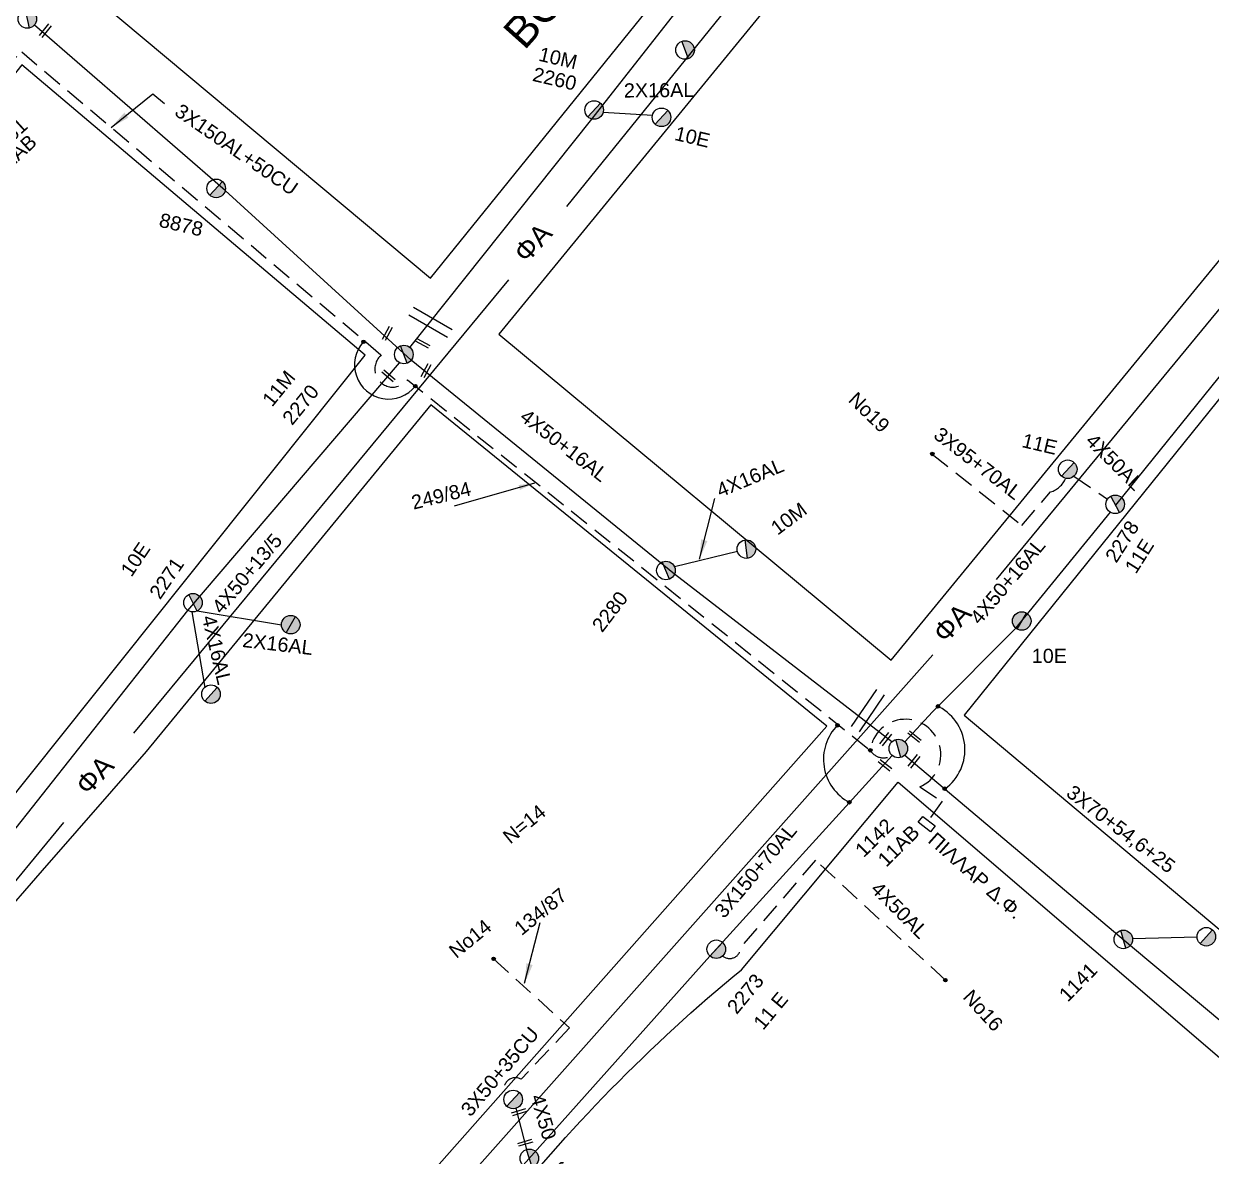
# Model space of a CAD drawing. Header units: millimetres. Extents: x 745 to 5694, y 762 to 3401.
# Drawn here: x 1608.6 to 1759.4, y 1447.8 to 1591.7 of the extents above; entities that cross this region are included whole.
import ezdxf

# ---------------------------------------------------------------- set-up
doc = ezdxf.new("R2010")
doc.units = ezdxf.units.MM
doc.linetypes.add('DASHED', pattern=[19.05, 12.7, -6.35])
for name, color, linetype in [('Άγνωστα', 7, 'Continuous'), ('Γυμνά εναέρια ΧΤ (1Φ)   2x16AL', 7, 'Continuous'), ('Γυμνά εναέρια ΧΤ (3Φ)   4x16AL', 7, 'Continuous'), ('Γυμνά εναέρια ΧΤ και ΦΟΠ (3Φ)   4x50+16AL', 7, 'Continuous'), ('Επιγραφές - Σχήματα', 7, 'Continuous'), ('Καλώδια ΧΤ   3x150+70AL', 7, 'DASHED'), ('Καλώδια ΧΤ   3x150AL+50CU', 7, 'DASHED'), ('Μηχανική τομή', 7, 'Continuous'), ('Στύλος Ξύλινος', 7, 'Continuous'), ('Στύλος Ξύλινος @ 1', 7, 'Continuous'), ('Στύλος ΦΜ', 7, 'Continuous'), ('Στύλος ΦΜ @ 1', 7, 'Continuous'), ('Συνδέσεις', 7, 'Continuous'), ('Συνεστραμμένα ΧΤ   4x120+25 AL', 7, 'SYN_LINE'), ('Τομή', 7, 'Continuous'), ('Υπόβαθρο ΔΕΗ', 7, 'Continuous'), ('Υπόγεια καλώδια Παροχών ΧΤ   4x16AL', 7, 'DASHED'), ('Υπόγεια καλώδια Παροχών ΧΤ   4x50AL', 7, 'DASHED')]:
    doc.layers.add(name, color=color, linetype=linetype)
doc.styles.add('arial', font='arial.ttf')
doc.styles.get("Standard").update_dxf_attribs({"font": 'arial.ttf'})
doc.linetypes.add('SYN_LINE', pattern='A,0.5,-0.0001,["/\\/\\/\\/",Standard,S=0.1,R=0,X=0,Y=-0.05],-0.25', length=0.7501)
doc.dimstyles.new('ISO-25', dxfattribs={"dimtxt": 2.5, "dimasz": 2.5, "dimexe": 1.25, "dimexo": 0.625, "dimtad": 1, "dimtxsty": 'Standard', "dimcen": 2.5, "dimadec": 0, "dimazin": 0, "dimtfac": 1, "dimtmove": 0, "dimatfit": 3, "dimfxl": 1, "dimarcsym": 0})

# ---------------------------------------------------------------- blocks, each defined once
blk = doc.blocks.new('ΥΠΑΡΧΩΝ ΤΣΙΜΕΝΤΕΝΙΟΣ ΣΤΥΛΟΣ')
at = {"layer": 'Στύλος ΦΜ'}
blk.add_hatch(color=256, dxfattribs=at).paths.add_polyline_path([(-1.29, -2.28, 0.574793), (2.62, 0, 0.268822), (1.3, 2.27)])
blk.add_line((-1.29, -2.28), (1.3, 2.27), dxfattribs=at)
blk.add_circle((0, 0), 2.62, dxfattribs=at)
at = {"layer": 'Στύλος ΦΜ', "flags": 4}
for tag, p in [('ΑΡΙΘΜΟΣ', (-4.68, 8.05)), ('ΤΥΠΟΣ', (-4.91, 3.03))]:
    blk.add_attdef(tag, p, '', height=4, dxfattribs=at)
blk = doc.blocks.new('ΜΗΧΑΝΙΚΗ ΤΟΜΗ')
at = {"layer": 'Μηχανική τομή', "ltscale": 40}
for p, q in [((-1.89, 0.78), (1.89, 0.78)), ((1.89, 0), (-1.89, 0))]:
    blk.add_line(p, q, dxfattribs=at)
blk = doc.blocks.new('ΥΠΑΡΧΩΝ ΞΥΛΙΝΟΣ ΣΤΥΛΟΣ')
at = {"layer": 'Στύλος Ξύλινος'}
h = blk.add_hatch(color=7, dxfattribs=at)
h.paths.add_polyline_path([(-2.62, 0, 0.270008), (-1.29, -2.28), (1.3, 2.27, 0.576266)])
h.paths.add_polyline_path([(-1.29, -2.28, 0.574793), (2.62, 0, 0.268822), (1.3, 2.27)])
at = {"layer": 'Στύλος Ξύλινος', "color": 7}
blk.add_line((-1.29, -2.28), (1.3, 2.27), dxfattribs=at)
blk.add_circle((0, 0), 2.62, dxfattribs=at)
at = {"layer": 'Στύλος Ξύλινος', "flags": 4}
for tag, p in [('ΑΡΙΘΜΟΣ', (-4.91, 8.6)), ('ΤΥΠΟΣ', (-4.85, 3.39))]:
    blk.add_attdef(tag, p, '', height=4, dxfattribs=at)
blk = doc.blocks.new('ΤΟΜΗ')
at = {"layer": 'Τομή', "ltscale": 40}
for p, q in [((-5.68, 0), (5.68, 0)), ((5.68, -2.33), (-5.68, -2.33))]:
    blk.add_line(p, q, dxfattribs=at)
blk = doc.blocks.new('_ΣΥΝΔΕΣΗ')
at = {"layer": 'Συνδέσεις', "linetype": 'SYN_LINE', "ltscale": 40}
blk.add_hatch(color=256, dxfattribs=at).paths.add_polyline_path([(0.5, -0.01, 1), (-0.5, -0.01, 1)])
at = {"layer": 'Συνδέσεις'}
blk.add_circle((0, -0.01), 0.5, dxfattribs=at)

msp = doc.modelspace()

# ---------------------------------------------------------------- linework, layer by layer
at = {"layer": 'Άγνωστα', "color": 2}
msp.add_lwpolyline([(1657.64, 1550.55), (1680.78, 1579.55), (1701.56, 1606.04), (1728.49, 1638.44), (1753.19, 1669.76), (1759.08, 1676.35)], dxfattribs=at)
at = {"layer": 'Άγνωστα', "color": 1}
msp.add_lwpolyline([(1552.9, 1439.47), (1573.63, 1456.95), (1606.36, 1487.91), (1629.45, 1517.14), (1656.33, 1548.6)], dxfattribs=at)
at = {"layer": 'Άγνωστα', "color": 85, "linetype": 'DASHED', "ltscale": 0.2}
msp.add_lwpolyline([(1724, 1537), (1735.38, 1527.93), (1739.02, 1532.18, 0.228199), (1740.93, 1533.91, 225.196587)], format="xyb", dxfattribs=at)
at = {"layer": 'Άγνωστα'}
msp.add_lwpolyline([(1691.24, 1522.69), (1699.25, 1524.64)], dxfattribs=at)
at = {"layer": 'Άγνωστα', "color": 85}
msp.add_lwpolyline([(1720.51, 1498.76), (1749.16, 1474.58), (1773.38, 1454.33)], dxfattribs=at)
at = {"layer": 'Άγνωστα', "color": 85, "linetype": 'SYN_LINE', "ltscale": 10}
msp.add_lwpolyline([(1749.43, 1475.47), (1757.62, 1475.65)], dxfattribs=at)
at = {"layer": 'Άγνωστα', "color": 62, "linetype": 'DASHED', "ltscale": 0.2}
msp.add_lwpolyline([(1668.29, 1472.86), (1677.93, 1464.1)], dxfattribs=at)
msp.add_lwpolyline([(1677.93, 1464.1), (1671.78, 1457.57, 0.758639), (1669.77, 1455.64, 5.951407)], format="xyb", dxfattribs=at)
at = {"layer": 'Άγνωστα', "color": 62}
msp.add_lwpolyline([(1671.1, 1453.88), (1672.47, 1448.65)], dxfattribs=at)
at = {"layer": 'Γυμνά εναέρια ΧΤ (1Φ)   2x16AL', "color": 2}
msp.add_lwpolyline([(1682.19, 1580.43), (1688.47, 1580.03)], dxfattribs=at)
at = {"layer": 'Γυμνά εναέρια ΧΤ (1Φ)   2x16AL', "color": 1}
msp.add_lwpolyline([(1630.63, 1517.06), (1641.35, 1515.32)], dxfattribs=at)
at = {"layer": 'Γυμνά εναέρια ΧΤ (3Φ)   4x16AL', "color": 1, "ltscale": 0.2}
msp.add_lwpolyline([(1629.94, 1516.95), (1631.6, 1507.36)], dxfattribs=at)
at = {"layer": 'Γυμνά εναέρια ΧΤ και ΦΟΠ (3Φ)   4x50+16AL', "color": 1}
msp.add_lwpolyline([(1718.85, 1500.43), (1691.26, 1521.74), (1657.81, 1548.9), (1634.2, 1570.48), (1609.96, 1591.49)], dxfattribs=at)
at = {"layer": 'Γυμνά εναέρια ΧΤ και ΦΟΠ (3Φ)   4x50+16AL', "color": 85}
for points in [[(1747.31, 1530.48), (1767.89, 1556)], [(1724.04, 1504.25), (1734.59, 1514.89), (1746.61, 1529.61)], [(1720.52, 1500.42), (1724.04, 1504.25)]]:
    msp.add_lwpolyline(points, dxfattribs=at)
at = {"layer": 'Επιγραφές - Σχήματα', "color": 85}
for p, q in [((1732.14, 1521.06), (1787.96, 1588.78)), ((1649.88, 1428.03), (1724.05, 1511.5))]:
    msp.add_line(p, q, dxfattribs=at)
at = {"layer": 'Επιγραφές - Σχήματα', "color": 85, "ltscale": 0.2}
for points in [[(1677.6, 1568.44), (1707, 1604.84)], [(1622.6, 1501.54), (1670.2, 1559.11)], [(1571.72, 1449.13), (1604.06, 1478.52), (1613.72, 1490.21)]]:
    msp.add_lwpolyline(points, dxfattribs=at)
at = {"layer": 'Επιγραφές - Σχήματα', "ltscale": 0.2}
msp.add_lwpolyline([(1722.81, 1490.97), (1724.36, 1489.76), (1723.78, 1489.01), (1722.22, 1490.22)], close=True, dxfattribs=at)
for centre, radius, start, end in [((1654.96, 1548.32), 4.34, 137.6094, 321.3957), ((1722.04, 1499.45), 6.11, 305.4808, 66.0769), ((1716.35, 1498.21), 6.17, 135.4655, 242.1702)]:
    msp.add_arc(centre, radius, start, end, dxfattribs=at)
at = {"layer": 'Καλώδια ΧΤ   3x150AL+50CU', "color": 62, "ltscale": 0.2}
msp.add_lwpolyline([(1584.66, 1618.19), (1587.09, 1615.3, -0.384175), (1587.04, 1613.91), (1584.01, 1611.05), (1605.4, 1590.97, 1.165066), (1608.35, 1588.07), (1654.03, 1549.55, 1.133031), (1657.33, 1546.43), (1716.12, 1499.36, -1.713277), (1722.41, 1494.7), (1725.24, 1492.9), (1723.45, 1490.42)], format="xyb", dxfattribs=at)
msp.add_arc((1717.81, 1500.36), 1.96, 210.5773, 303.4646, dxfattribs=at)
at = {"layer": 'Συνεστραμμένα ΧΤ   4x120+25 AL', "color": 62, "linetype": 'SYN_LINE', "ltscale": 20}
msp.add_lwpolyline([(1626.92, 1402.36), (1653.78, 1427.07), (1672.02, 1446.66), (1695.76, 1473.23), (1718.89, 1498.72)], dxfattribs=at)
at = {"layer": 'Υπόβαθρο ΔΕΗ'}
for points in [[(1706.25, 1707.52), (1615.39, 1596.88), (1660.29, 1559.35), (1750.43, 1670.85), (1706.06, 1707.29)], [(1759.58, 1662.91), (1668.94, 1552.23), (1718.79, 1510.8), (1810.2, 1622.28), (1759.58, 1662.91)], [(1608.36, 1586.44), (1591.67, 1565.27), (1552.34, 1515.4), (1515.03, 1478.88), (1551.81, 1442.88), (1576.73, 1463.03), (1605.93, 1491.83), (1651.97, 1549.55), (1608.36, 1586.44)], [(1763.18, 1547.38), (1728.03, 1503.82), (1777.27, 1462.51), (1812.04, 1504.94), (1763.18, 1547.38)], [(1660.33, 1543.25), (1624.14, 1499.23), (1610.95, 1484.09), (1599.14, 1470.53), (1557.98, 1435.34), (1602.15, 1392.8), (1634.69, 1419.69), (1653.87, 1438.32), (1710.62, 1502.43), (1660.33, 1543.25)]]:
    msp.add_lwpolyline(points, dxfattribs=at)
msp.add_lwpolyline([(1608.69, 1383.97), (1637.59, 1407.83, 0.053945), (1668.38, 1439.41, -0.054791), (1699.76, 1471.48), (1719.65, 1495.3), (1769.38, 1452.7), (1661.56, 1322.99), (1608.69, 1383.97)], format="xyb", dxfattribs=at)
for points in [[(1752.79, 1133.46), (1750.62, 1137.04), (1750.87, 1144.29), (1752, 1147.38), (1751.88, 1151.48), (1747.84, 1154.32), (1740.78, 1159.84), (1739.16, 1163.08), (1737.18, 1166.3), (1734.24, 1169.8), (1732.93, 1170.98), (1730.8, 1172.01), (1726.98, 1176.59), (1722.37, 1181.54), (1717.92, 1185.98), (1715.33, 1188.39), (1712.83, 1192.2), (1710.5, 1196.72), (1708.15, 1202.05), (1704.65, 1208.8), (1703.06, 1211.24), (1699.85, 1215.43), (1695.87, 1219.24), (1698.13, 1217.01), (1693.74, 1220.9), (1690.16, 1223.78), (1688.64, 1224.98), (1684.92, 1230.11), (1681.56, 1234.95), (1680.31, 1236.7), (1678.25, 1236.99), (1674.65, 1238.72), (1672.92, 1240.85), (1671.28, 1242.96), (1668.94, 1246.57), (1667.4, 1249.67), (1662.13, 1253.98), (1659.03, 1255.66), (1656.13, 1256.87), (1654.11, 1257.81), (1651.03, 1260.3), (1646.81, 1265.13), (1646.47, 1266.61), (1645.79, 1275.47), (1644.84, 1277.95), (1641.57, 1282.81), (1639.56, 1284.91), (1636.99, 1285.71), (1634.83, 1286.83), (1631.94, 1288.88), (1630.94, 1290.08), (1629.94, 1292.01), (1629.77, 1294.43), (1630.41, 1297.01), (1629.57, 1300.64), (1626.97, 1303.03), (1624.21, 1304.1), (1622.55, 1304.61), (1620.36, 1306.38), (1616.42, 1315.37), (1614.46, 1318.02), (1609.46, 1320.83), (1606.03, 1323.68), (1602.86, 1327.57), (1602.25, 1329.55), (1601.06, 1333.26), (1599.47, 1336.89), (1596.25, 1339.99), (1593.47, 1341.79), (1591.34, 1342.18), (1589.12, 1343.86), (1587.12, 1346.15), (1583.57, 1348.28), (1580.41, 1352.46), (1578.44, 1355.71), (1577.72, 1356.89), (1576.68, 1359.67), (1576.24, 1360.92), (1575.15, 1361.07), (1572.64, 1364.24), (1570.99, 1365.11), (1568.79, 1370.38), (1567.25, 1375.85), (1565.86, 1378.15), (1562.54, 1380.08), (1559, 1380.85), (1555.83, 1381.8), (1553.5, 1383.62), (1552.14, 1385.23), (1551.42, 1387.66), (1550.19, 1390.64), (1548.5, 1392.53), (1542.48, 1398), (1536.63, 1404.27), (1531.62, 1410.35), (1529.55, 1412.27), (1526.8, 1413.13), (1524.74, 1414.29), (1521.02, 1418.34), (1517.52, 1421.07), (1515.23, 1426.24), (1513.86, 1429.7), (1511.93, 1431.53), (1507.47, 1433.85), (1503.88, 1435.24), (1500.48, 1437.23), (1498.7, 1438.4), (1496.24, 1442.04), (1494.33, 1444.95), (1493.33, 1448.21), (1491.12, 1452.24), (1489.04, 1455.61), (1487.58, 1456.82), (1484.85, 1458.65), (1482.33, 1459.75), (1478.57, 1460.91), (1475.02, 1462.21), (1471.45, 1464.84), (1470.04, 1466.01), (1466.63, 1470.73), (1464.25, 1473.88), (1459.99, 1478.08), (1457.49, 1479.47), (1453.1, 1481.92), (1450.37, 1483.37), (1448.22, 1484.08), (1444.03, 1487.77), (1442.91, 1489), (1439.85, 1494.56), (1437.59, 1496.79), (1434.33, 1498.13), (1431.18, 1498.79), (1426.35, 1502.46), (1422.93, 1506.33), (1420.69, 1510.37), (1419.16, 1514.23), (1417.93, 1517.76), (1416.59, 1519.61), (1413.4, 1522.41), (1409.61, 1524.98), (1405.89, 1527.59), (1402.76, 1530.44), (1399.62, 1533.7), (1395.03, 1538.88), (1391.76, 1543.45), (1389.82, 1546.32), (1387.29, 1550.08), (1385.15, 1554.51), (1383.57, 1558.78), (1380.87, 1562.91), (1376.89, 1565.86), (1374.5, 1567.42), (1371.03, 1571.59), (1367.59, 1574.57), (1363.04, 1577.65), (1358.5, 1582.28), (1351.76, 1587.32), (1347.75, 1591.27), (1342.87, 1596.37), (1339.84, 1602.43), (1337.26, 1605.77), (1329.87, 1611.46), (1325.85, 1613.33), (1315.43, 1619.55), (1310.34, 1623.76), (1305.43, 1628.17), (1303.89, 1630.56), (1301.61, 1632.32), (1297.53, 1634.82), (1292.64, 1637.42), (1289.65, 1639.41), (1286.65, 1643.8), (1283.94, 1649.21), (1282.14, 1654.63), (1278.59, 1661.21), (1277.22, 1663.18), (1272.99, 1666.36), (1269.38, 1669.42), (1265.98, 1672.93), (1263.75, 1676.91), (1262.97, 1677.97), (1260.94, 1679.11), (1256.91, 1680.87), (1254.23, 1682.56), (1250.77, 1685.08), (1247.32, 1688.11), (1246.69, 1690.81), (1243.44, 1692.08), (1242.03, 1690.53), (1241.34, 1686.1)], [(1284.1, 1575.96), (1286.51, 1574.43), (1291.28, 1567.6), (1293.52, 1565.78), (1299.82, 1563.42), (1304.18, 1559.79), (1306.51, 1555.38), (1307.18, 1550.47), (1309.34, 1546.89), (1313.18, 1544.56), (1315.51, 1542.23), (1317.53, 1538.92), (1326.49, 1530.65), (1332.34, 1526.41), (1336.15, 1522.61), (1340.18, 1515.25), (1342.64, 1507.49), (1344.58, 1503.68), (1355.21, 1495.07), (1363.56, 1487.81), (1366.21, 1485.08), (1369.3, 1483.82), (1371.78, 1483.71), (1374.92, 1480.88), (1377.16, 1477.09), (1378.14, 1473.98), (1378.49, 1472.27), (1379.05, 1469.33), (1381.51, 1466.69), (1383.63, 1464.92), (1387.62, 1462.37), (1390.82, 1460.25), (1392.66, 1456.85), (1393.51, 1454.17), (1394.6, 1452.04), (1396.28, 1450.9), (1402.01, 1448.17), (1404.69, 1446.32), (1406.07, 1443.75), (1406.56, 1441.16), (1407.91, 1438.46), (1409.61, 1437), (1414.26, 1434.9), (1418.7, 1433.57), (1420.03, 1432.7), (1421.87, 1429.42), (1421.7, 1424.95), (1421.89, 1422.04), (1423.11, 1419.74), (1424.29, 1418.88), (1428, 1418.12), (1430.9, 1417.33), (1432.71, 1415.15), (1434.67, 1410.87), (1436.06, 1408.44), (1439.19, 1404.64), (1443.49, 1401.38), (1447.07, 1398.28), (1451.08, 1394.4), (1453.65, 1392.41), (1455.87, 1391.19), (1457.37, 1389.99), (1460.2, 1386.49), (1461.59, 1385.17), (1463.62, 1383.85), (1465.68, 1381.75), (1467.48, 1378.71), (1468.86, 1376.12), (1470.38, 1372.2), (1472.15, 1370.27), (1474.73, 1367.24), (1476.17, 1362.74), (1477.22, 1358.65), (1479.52, 1355.8), (1482.13, 1354.95), (1484.39, 1353.16), (1486.54, 1349.04), (1488.24, 1345.6), (1492.11, 1343.4), (1493.89, 1341.93), (1496.13, 1339.12), (1497.08, 1335.8), (1498.42, 1331), (1499.29, 1329.92), (1504.32, 1327.45), (1506.78, 1326.27), (1514.04, 1321.49), (1515.01, 1318.78), (1515.27, 1316.2), (1517.23, 1314.41), (1519.72, 1313.68), (1521.49, 1313.65), (1523.73, 1313.28), (1528.14, 1310.53), (1530.39, 1307.24), (1530.84, 1304.72), (1529.84, 1302.86), (1529.88, 1300.94), (1528.97, 1297.76), (1529.49, 1295.44), (1533.23, 1293.89), (1538.79, 1293), (1541.82, 1292.34), (1544.39, 1288.91), (1544.42, 1282.4), (1545.22, 1279.01), (1548.75, 1275.62), (1551.21, 1275.37), (1552.38, 1275), (1555.75, 1271.23), (1558.88, 1268.36), (1560.29, 1265.47), (1560.69, 1261.61), (1561.65, 1258.2), (1563.93, 1257.06), (1566.56, 1255.76), (1570.01, 1255.15), (1571.67, 1253.55), (1572.26, 1251.95), (1573.3, 1248.09), (1574.82, 1245.6), (1578.33, 1243.06), (1581.9, 1241.6), (1584.49, 1240.23), (1585.71, 1238.11), (1587.01, 1234.6), (1587.37, 1232.32), (1587.74, 1230.22), (1589.15, 1227.44), (1591.29, 1226.36), (1594.74, 1225.87), (1597.23, 1225.28), (1599.54, 1223.11), (1600.91, 1220.43), (1601.07, 1217.55), (1600.62, 1215.37), (1601.21, 1213.62), (1602.53, 1212.53), (1605.43, 1211.52), (1609.54, 1210.96), (1611.79, 1210.04), (1613.49, 1208.76), (1616.28, 1204.17), (1616.84, 1202.5), (1617.91, 1200.26), (1620.54, 1197.45), (1622.65, 1196.24), (1625.38, 1195.48), (1627.5, 1194.07), (1629.27, 1192.64), (1629.11, 1190.28), (1628.44, 1188.38), (1628.7, 1187.48), (1629.81, 1185.36), (1632.44, 1183.14), (1634.32, 1181.28), (1635.37, 1179.34), (1635.57, 1178.11), (1636.21, 1176.73), (1638.2, 1175.21), (1640.26, 1174.78), (1641.07, 1174.83), (1643.01, 1173.29), (1644.93, 1171.07), (1646.43, 1170.67), (1647.54, 1170.79), (1648.36, 1170.97), (1650.22, 1170.34), (1650.99, 1169.07), (1651.34, 1167.64), (1650.15, 1166.04), (1649.86, 1165.54), (1649.98, 1165.45), (1649.99, 1164.32), (1649.89, 1162.69), (1649.08, 1160.82), (1649.67, 1158.8), (1651.35, 1157.37), (1654.29, 1157.08), (1658.47, 1157.46), (1661.42, 1157.41), (1663.37, 1155.81), (1664.4, 1153.54), (1663.96, 1152.09), (1662.48, 1150.68), (1661.76, 1148.28), (1661.8, 1147.39), (1663.43, 1145.77), (1666.1, 1145.19), (1669.36, 1144.06), (1671.83, 1142.23), (1672.96, 1139.85), (1673.95, 1136.9), (1675.9, 1132.86), (1676.63, 1131.27), (1678.55, 1129.67), (1680.85, 1128), (1682.94, 1124.9), (1684, 1123.2), (1685.04, 1120.15), (1686, 1118.15), (1687.52, 1116.91), (1689.46, 1116.1), (1690.59, 1115.75), (1692.87, 1115.26), (1696.26, 1113.24), (1698.07, 1111.36), (1699.06, 1108.62), (1699.64, 1106.82), (1700.5, 1105.44), (1703.46, 1103.31), (1705.3, 1102.72), (1708.59, 1100.39)]]:
    msp.add_spline(points, degree=3, dxfattribs=at)
at = {"layer": 'Υπόγεια καλώδια Παροχών ΧΤ   4x50AL', "color": 85, "ltscale": 0.2}
msp.add_lwpolyline([(1741.99, 1534.19), (1746.26, 1531.27)], dxfattribs=at)
at = {"layer": 'Υπόγεια καλώδια Παροχών ΧΤ   4x50AL', "color": 62, "ltscale": 0.2}
msp.add_lwpolyline([(1709.17, 1485.41), (1699.68, 1474.33, -0.628234), (1697.36, 1473.23, -27.979209)], format="xyb", dxfattribs=at)
msp.add_lwpolyline([(1725.66, 1470.17), (1709.17, 1485.41)], dxfattribs=at)

# ---------------------------------------------------------------- block references
at = {"layer": 'Μηχανική τομή'}
for p, xscale, yscale, zscale, rotation in [((1611.21, 1590.91), 0.4999999999999888, 0.4999999999999888, 0.4999999999999888, 231.4205093085457), ((1654.62, 1552.42), 0.4999999999998913, 0.4999999999998913, 0.4999999999998913, 240.9942279509873), ((1659.18, 1550.89), 0.4999999999998913, 0.4999999999998913, 0.4999999999998913, 330.9942279509874), ((1654.79, 1546.77), 0.5000000000000232, 0.5000000000000232, 0.5000000000000232, 319.5945727391745), ((1659.53, 1547.68), 0.4999999999998913, 0.4999999999998913, 0.4999999999998913, 240.9942279509873), ((1718.21, 1500.66), 0.4999999999999888, 0.4999999999999888, 0.4999999999999888, 51.42050930854569), ((1721.86, 1501.24), 0.4999999999999888, 0.4999999999999888, 0.4999999999999888, 141.4205093085457), ((1718.11, 1497.62), 0.4999999999999888, 0.4999999999999888, 0.4999999999999888, 141.4205093085457), ((1721.52, 1498.09), 0.4999999999999888, 0.4999999999999888, 0.4999999999999888, 231.4205093085457), ((1671.46, 1453.58), 0.4999999999999169, 0.4999999999999169, 0.4999999999999169, 196.5552273813762), ((1672.25, 1449.7), 0.4999999999999169, 0.4999999999999169, 0.4999999999999169, 196.5552273813762)]:
    msp.add_blockref('ΜΗΧΑΝΙΚΗ ΤΟΜΗ', p, dxfattribs=dict(at, xscale=xscale, yscale=yscale, zscale=zscale, rotation=rotation))
at = {"layer": 'Στύλος Ξύλινος @ 1', "ltscale": 40, "xscale": 0.4499999999998181, "yscale": 0.4499999999998181, "zscale": 0.4499999999998181}
msp.add_blockref('ΥΠΑΡΧΩΝ ΞΥΛΙΝΟΣ ΣΤΥΛΟΣ', (1642.52, 1515.32), dxfattribs=at)
at = {"layer": 'Στύλος Ξύλινος @ 1', "ltscale": 40}
ref = msp.add_blockref('ΥΠΑΡΧΩΝ ΞΥΛΙΝΟΣ ΣΤΥΛΟΣ', (1735.36, 1515.78), dxfattribs=dict(at, xscale=0.4499999999998181, yscale=0.4499999999998181, zscale=0.4499999999998181))
ref.add_attrib('ΤΥΠΟΣ', '10E', (1736.63, 1510.46), dxfattribs={"layer": 'Στύλος Ξύλινος', "height": 1.8, "flags": 4})
at = {"layer": 'Στύλος ΦΜ @ 1', "ltscale": 40}
for p, xscale, yscale, zscale, rotation in [((1609.07, 1592.26), 0.4499999999997187, 0.4499999999997187, 0.4499999999997187, 42.23885513673056), ((1632.39, 1506.49), 0.4499999999996779, 0.4499999999996779, 0.4499999999996779, 346.8465568456768), ((1696.56, 1474.09), 0.4499999999996779, 0.4499999999996779, 0.4499999999996779, 346.8465568456768), ((1670.77, 1455.01), 0.4499999999996779, 0.4499999999996779, 0.4499999999996779, 346.8465568456768)]:
    msp.add_blockref('ΥΠΑΡΧΩΝ ΤΣΙΜΕΝΤΕΝΙΟΣ ΣΤΥΛΟΣ', p, dxfattribs=dict(at, xscale=xscale, yscale=yscale, zscale=zscale, rotation=rotation))
ref = msp.add_blockref('ΥΠΑΡΧΩΝ ΤΣΙΜΕΝΤΕΝΙΟΣ ΣΤΥΛΟΣ', (1692.6, 1588.32), dxfattribs=dict(at, xscale=0.449999999999748, yscale=0.449999999999748, zscale=0.449999999999748, rotation=50.26131924049457))
ref.add_attrib('ΤΥΠΟΣ', '2260', (1587.18, 1553.84), dxfattribs={"layer": 'Στύλος ΦΜ', "height": 1.8, "rotation": 50.2613, "flags": 4})
ref = msp.add_blockref('ΥΠΑΡΧΩΝ ΤΣΙΜΕΝΤΕΝΙΟΣ ΣΤΥΛΟΣ', (1681.05, 1580.7), dxfattribs=dict(at, xscale=0.4499999999996779, yscale=0.4499999999996779, zscale=0.4499999999996779, rotation=346.8465568456768))
ref.add_attrib('ΤΥΠΟΣ', '2260', (1673.12, 1584.42), dxfattribs={"layer": 'Στύλος ΦΜ', "height": 1.8, "rotation": 346.8466, "flags": 4})
ref.add_attrib('ΑΡΙΘΜΟΣ', '10M', (1673.89, 1586.98), dxfattribs={"layer": 'Στύλος ΦΜ', "height": 1.8, "rotation": 346.8466, "flags": 4})
ref = msp.add_blockref('ΥΠΑΡΧΩΝ ΤΣΙΜΕΝΤΕΝΙΟΣ ΣΤΥΛΟΣ', (1689.61, 1579.77), dxfattribs=dict(at, xscale=0.4499999999996779, yscale=0.4499999999996779, zscale=0.4499999999996779, rotation=346.8465568456768))
ref.add_attrib('ΤΥΠΟΣ', '10E', (1691.15, 1576.91), dxfattribs={"layer": 'Στύλος ΦΜ', "height": 1.8, "rotation": 346.8466, "flags": 4})
ref = msp.add_blockref('ΥΠΑΡΧΩΝ ΤΣΙΜΕΝΤΕΝΙΟΣ ΣΤΥΛΟΣ', (1602.65, 1577.32), dxfattribs=dict(at, xscale=0.4499999999997187, yscale=0.4499999999997187, zscale=0.4499999999997187, rotation=42.23885513673056))
ref.add_attrib('ΤΥΠΟΣ', '2261', (1605.12, 1574.72), dxfattribs={"layer": 'Στύλος ΦΜ', "height": 1.8, "rotation": 42.2389, "flags": 4})
ref.add_attrib('ΑΡΙΘΜΟΣ', '11AB', (1605.87, 1572.28), dxfattribs={"layer": 'Στύλος ΦΜ', "height": 1.8, "rotation": 42.2389, "flags": 4})
ref = msp.add_blockref('ΥΠΑΡΧΩΝ ΤΣΙΜΕΝΤΕΝΙΟΣ ΣΤΥΛΟΣ', (1633.05, 1570.74), dxfattribs=dict(at, xscale=0.4499999999996779, yscale=0.4499999999996779, zscale=0.4499999999996779, rotation=346.8465568456768))
ref.add_attrib('ΑΡΙΘΜΟΣ', '8878', (1625.68, 1565.9), dxfattribs={"layer": 'Στύλος ΦΜ', "height": 1.8, "rotation": 346.8466, "flags": 4})
ref = msp.add_blockref('ΥΠΑΡΧΩΝ ΤΣΙΜΕΝΤΕΝΙΟΣ ΣΤΥΛΟΣ', (1656.89, 1549.64), dxfattribs=dict(at, xscale=0.4499999999996648, yscale=0.4499999999996648, zscale=0.4499999999996648, rotation=50.82333868792148))
ref.add_attrib('ΤΥΠΟΣ', '11M', (1640.15, 1542.88), dxfattribs={"layer": 'Στύλος ΦΜ', "height": 1.8, "rotation": 50.8233, "flags": 4})
ref.add_attrib('ΑΡΙΘΜΟΣ', '2270', (1642.7, 1540.54), dxfattribs={"layer": 'Στύλος ΦΜ', "height": 1.8, "rotation": 50.8233, "flags": 4})
ref = msp.add_blockref('ΥΠΑΡΧΩΝ ΤΣΙΜΕΝΤΕΝΙΟΣ ΣΤΥΛΟΣ', (1741.2, 1535.06), dxfattribs=dict(at, xscale=0.4499999999996779, yscale=0.4499999999996779, zscale=0.4499999999996779, rotation=346.8465568456768))
ref.add_attrib('ΤΥΠΟΣ', '11E', (1735.26, 1537.9), dxfattribs={"layer": 'Στύλος ΦΜ', "height": 1.8, "rotation": 346.8466, "flags": 4})
ref = msp.add_blockref('ΥΠΑΡΧΩΝ ΤΣΙΜΕΝΤΕΝΙΟΣ ΣΤΥΛΟΣ', (1700.39, 1524.92), dxfattribs=dict(at, xscale=0.4499999999996513, yscale=0.4499999999996513, zscale=0.4499999999996513, rotation=36.72086733544215))
ref.add_attrib('ΤΥΠΟΣ', '10M', (1704.35, 1526.61), dxfattribs={"layer": 'Στύλος ΦΜ', "height": 1.8, "rotation": 36.7209, "flags": 4})
ref = msp.add_blockref('ΥΠΑΡΧΩΝ ΤΣΙΜΕΝΤΕΝΙΟΣ ΣΤΥΛΟΣ', (1747.23, 1530.61), dxfattribs=dict(at, xscale=0.4499999999997271, yscale=0.4499999999997271, zscale=0.4499999999997271, rotation=57.73719568742575))
ref.add_attrib('ΤΥΠΟΣ', '2278', (1747.37, 1523.05), dxfattribs={"layer": 'Στύλος ΦΜ', "height": 1.8, "rotation": 57.7372, "flags": 4})
ref.add_attrib('ΑΡΙΘΜΟΣ', '11E', (1749.86, 1521.67), dxfattribs={"layer": 'Στύλος ΦΜ', "height": 1.8, "rotation": 57.7372, "flags": 4})
ref = msp.add_blockref('ΥΠΑΡΧΩΝ ΤΣΙΜΕΝΤΕΝΙΟΣ ΣΤΥΛΟΣ', (1630.11, 1518.11), dxfattribs=dict(at, xscale=0.4499999999995762, yscale=0.4499999999995762, zscale=0.4499999999995762, rotation=55.83040713763863))
ref.add_attrib('ΤΥΠΟΣ', '10E', (1622.28, 1521.27), dxfattribs={"layer": 'Στύλος ΦΜ', "height": 1.8, "rotation": 55.8304, "flags": 4})
ref.add_attrib('ΑΡΙΘΜΟΣ', '2271', (1625.93, 1518.41), dxfattribs={"layer": 'Στύλος ΦΜ', "height": 1.8, "rotation": 55.8304, "flags": 4})
ref = msp.add_blockref('ΥΠΑΡΧΩΝ ΤΣΙΜΕΝΤΕΝΙΟΣ ΣΤΥΛΟΣ', (1690.17, 1522.2), dxfattribs=dict(at, xscale=0.4499999999997919, yscale=0.4499999999997919, zscale=0.4499999999997919, rotation=52.63730816676028))
ref.add_attrib('ΤΥΠΟΣ', '2280', (1682.07, 1514.22), dxfattribs={"layer": 'Στύλος ΦΜ', "height": 1.8, "rotation": 52.6373, "flags": 4})
ref = msp.add_blockref('ΥΠΑΡΧΩΝ ΤΣΙΜΕΝΤΕΝΙΟΣ ΣΤΥΛΟΣ', (1805.26, 1501.14), dxfattribs=dict(at, xscale=0.449999999999748, yscale=0.449999999999748, zscale=0.449999999999748, rotation=50.26131924049457))
ref.add_attrib('ΤΥΠΟΣ', '2273', (1699.16, 1465.72), dxfattribs={"layer": 'Στύλος ΦΜ', "height": 1.8, "rotation": 50.2613, "flags": 4})
ref = msp.add_blockref('ΥΠΑΡΧΩΝ ΤΣΙΜΕΝΤΕΝΙΟΣ ΣΤΥΛΟΣ', (1808.61, 1499.13), dxfattribs=dict(at, xscale=0.449999999999748, yscale=0.449999999999748, zscale=0.449999999999748, rotation=50.26131924049457))
ref.add_attrib('ΤΥΠΟΣ', '11 E', (1702.51, 1463.71), dxfattribs={"layer": 'Στύλος ΦΜ', "height": 1.8, "rotation": 50.2613, "flags": 4})
ref = msp.add_blockref('ΥΠΑΡΧΩΝ ΤΣΙΜΕΝΤΕΝΙΟΣ ΣΤΥΛΟΣ', (1719.68, 1499.59), dxfattribs=dict(at, xscale=0.449999999999807, yscale=0.449999999999807, zscale=0.449999999999807, rotation=44.62597871669946))
ref.add_attrib('ΤΥΠΟΣ', '1142', (1715.29, 1485.65), dxfattribs={"layer": 'Στύλος ΦΜ', "height": 1.8, "rotation": 44.626, "flags": 4})
ref.add_attrib('ΑΡΙΘΜΟΣ', '11AB', (1718.15, 1484.44), dxfattribs={"layer": 'Στύλος ΦΜ', "height": 1.8, "rotation": 44.626, "flags": 4})
ref = msp.add_blockref('ΥΠΑΡΧΩΝ ΤΣΙΜΕΝΤΕΝΙΟΣ ΣΤΥΛΟΣ', (1748.26, 1475.34), dxfattribs=dict(at, xscale=0.4499999999996466, yscale=0.4499999999996466, zscale=0.4499999999996466, rotation=45.51269251367128))
ref.add_attrib('ΤΥΠΟΣ', '1141', (1741.2, 1467.29), dxfattribs={"layer": 'Στύλος ΦΜ', "height": 1.8, "rotation": 45.5127, "flags": 4})
ref = msp.add_blockref('ΥΠΑΡΧΩΝ ΤΣΙΜΕΝΤΕΝΙΟΣ ΣΤΥΛΟΣ', (1758.8, 1475.68), dxfattribs=dict(at, xscale=0.4499999999996779, yscale=0.4499999999996779, zscale=0.4499999999996779, rotation=346.8465568456768))
ref.add_attrib('ΤΥΠΟΣ', '10E', (1761.68, 1475.92), dxfattribs={"layer": 'Στύλος ΦΜ', "height": 1.8, "rotation": 346.8466, "flags": 4})
ref = msp.add_blockref('ΥΠΑΡΧΩΝ ΤΣΙΜΕΝΤΕΝΙΟΣ ΣΤΥΛΟΣ', (1672.82, 1447.53), dxfattribs=dict(at, xscale=0.4499999999995938, yscale=0.4499999999995938, zscale=0.4499999999995938, rotation=47.07999989702685))
ref.add_attrib('ΤΥΠΟΣ', '2876', (1674.59, 1442.04), dxfattribs={"layer": 'Στύλος ΦΜ', "height": 1.8, "rotation": 47.08, "flags": 4})
ref.add_attrib('ΑΡΙΘΜΟΣ', '11E', (1677.74, 1439.96), dxfattribs={"layer": 'Στύλος ΦΜ', "height": 1.8, "rotation": 47.08, "flags": 4})
at = {"layer": 'Συνδέσεις', "xscale": 0.4499999999998181, "yscale": 0.4499999999998181, "zscale": 0.4499999999998181}
for p in [(1651.76, 1551.25), (1658.35, 1545.62), (1724, 1537.01), (1724.72, 1504.94), (1711.96, 1502.54), (1716.12, 1499.37), (1725.58, 1494.48), (1713.47, 1492.76), (1668.29, 1472.87), (1725.66, 1470.17)]:
    msp.add_blockref('_ΣΥΝΔΕΣΗ', p, dxfattribs=at)
at = {"layer": 'Τομή'}
for p, xscale, yscale, zscale, rotation in [((1660.56, 1554.23), 0.500000000000043, 0.500000000000043, 0.500000000000043, 330.2589131477564), ((1715.34, 1504.73), 0.5000000000000415, 0.5000000000000415, 0.5000000000000415, 55.80263981777615)]:
    msp.add_blockref('ΤΟΜΗ', p, dxfattribs=dict(at, xscale=xscale, yscale=yscale, zscale=zscale, rotation=rotation))

# ---------------------------------------------------------------- texts
at = {"layer": 'Άγνωστα', "char_height": 1.8, "attachment_point": 1, "style": 'arial'}
for s, insert, width, rotation in [('3X95+70AL', (1725.12, 1540.57), 69.1904, 322.2912), ('4X50+13/5', (1632.35, 1517.71), 69.1904, 50.1048), ('3X70+54,6+25', (1741.96, 1495.09), 19.229, 322.5788), ('3X50+35CU', (1663.97, 1453.85), 69.1904, 50.1048), ('4X50', (1674.67, 1455.86), 69.1904, 286.3027)]:
    msp.add_mtext(s, dxfattribs=dict(at, insert=insert, width=width, rotation=rotation))
at = {"layer": 'Γυμνά εναέρια ΧΤ (1Φ)   2x16AL', "char_height": 1.8, "width": 69.1904, "attachment_point": 1, "style": 'arial'}
for insert, rotation in [((1684.82, 1584.08), 0.5098), ((1636.52, 1514.28), 353.3556)]:
    msp.add_mtext('2X16AL', dxfattribs=dict(at, insert=insert, rotation=rotation))
at = {"layer": 'Γυμνά εναέρια ΧΤ (3Φ)   4x16AL', "insert": (1632.97, 1516.68), "char_height": 1.8, "width": 69.1904, "attachment_point": 1, "rotation": 283.3555, "style": 'arial'}
msp.add_mtext('4X16AL', dxfattribs=at)
at = {"layer": 'Γυμνά εναέρια ΧΤ και ΦΟΠ (3Φ)   4x50+16AL', "char_height": 1.8, "width": 69.1904, "attachment_point": 1, "style": 'arial'}
for insert, rotation in [((1672.58, 1542.85), 322.2912), ((1728.64, 1516.36), 50.1048)]:
    msp.add_mtext('4X50+16AL', dxfattribs=dict(at, insert=insert, rotation=rotation))
at = {"layer": 'Επιγραφές - Σχήματα', "attachment_point": 1, "style": 'arial'}
for s, insert, char_height, width, rotation in [('BOYTΣINA', (1669.21, 1590.85), 4, 69.1904, 48.273), ('Nο19', (1714.46, 1545.04), 1.8, 19.229, 315.7116), ('249/84', (1657.67, 1531.67), 1.8, 19.229, 14.0118), ('ΠΙΛΛΑΡ Δ.Φ.', (1724.51, 1489.1), 1.8, 19.229, 318.3513), ('134/87', (1670.7, 1477.14), 1.8, 19.229, 39.3161), ('Nο14', (1662.41, 1474.23), 1.8, 19.229, 39.3161), ('Nο16', (1729.1, 1469.15), 1.8, 19.229, 312.3145)]:
    msp.add_mtext(s, dxfattribs=dict(at, insert=insert, char_height=char_height, width=width, rotation=rotation))
at = {"layer": 'Επιγραφές - Σχήματα', "color": 85, "char_height": 2.5, "width": 19.229, "attachment_point": 1, "style": 'arial'}
for insert, rotation in [((1670.6, 1562.81), 47.3816), ((1723.85, 1514.52), 47.2165), ((1614.95, 1495.18), 47.3816)]:
    msp.add_mtext('ΦΑ', dxfattribs=dict(at, insert=insert, rotation=rotation))
at = {"layer": 'Καλώδια ΧΤ   3x150+70AL', "insert": (1696.18, 1479.05), "char_height": 1.8, "width": 69.1904, "attachment_point": 1, "rotation": 50.1048, "style": 'arial'}
msp.add_mtext('3X150+70AL', dxfattribs=at)
at = {"layer": 'Καλώδια ΧΤ   3x150AL+50CU', "insert": (1628.65, 1581.62), "char_height": 1.8, "width": 69.1904, "attachment_point": 1, "rotation": 325.2673, "style": 'arial'}
msp.add_mtext('3X150AL+50CU', dxfattribs=at)
at = {"layer": 'Υπόβαθρο ΔΕΗ', "insert": (1669.26, 1488.76), "char_height": 1.8, "width": 19.229, "attachment_point": 1, "rotation": 39.3161, "style": 'arial'}
msp.add_mtext('N=14', dxfattribs=at)
at = {"layer": 'Υπόγεια καλώδια Παροχών ΧΤ   4x16AL', "insert": (1696.38, 1533.12), "char_height": 1.8, "width": 69.1904, "attachment_point": 1, "rotation": 22.4782, "style": 'arial'}
msp.add_mtext('4X16AL', dxfattribs=at)
at = {"layer": 'Υπόγεια καλώδια Παροχών ΧΤ   4x50AL', "char_height": 1.8, "width": 69.1904, "attachment_point": 1, "rotation": 315.1122, "style": 'arial'}
for insert in [(1744.61, 1539.79), (1717.32, 1482.86)]:
    msp.add_mtext('4X50AL', dxfattribs=dict(at, insert=insert))

# ---------------------------------------------------------------- leaders
at = {"layer": 'Επιγραφές - Σχήματα'}
for points in [[(1619.71, 1578.47), (1624.99, 1582.77), (1626.47, 1581.51)], [(1694.42, 1523.63), (1696.39, 1531.33)], [(1672.23, 1469.77), (1674.2, 1477.48)]]:
    msp.add_leader(points, dimstyle='ISO-25', override={"dimgap": 0.625, "dimtad": 0}, dxfattribs=at)
at = {"layer": 'Επιγραφές - Σχήματα', "ltscale": 40}
msp.add_leader([(1673.46, 1533.3), (1663.29, 1530.36)], dimstyle='ISO-25', override={"dimasz": 2, "dimtad": 0}, dxfattribs=at)

doc.saveas('drawing.dxf')
